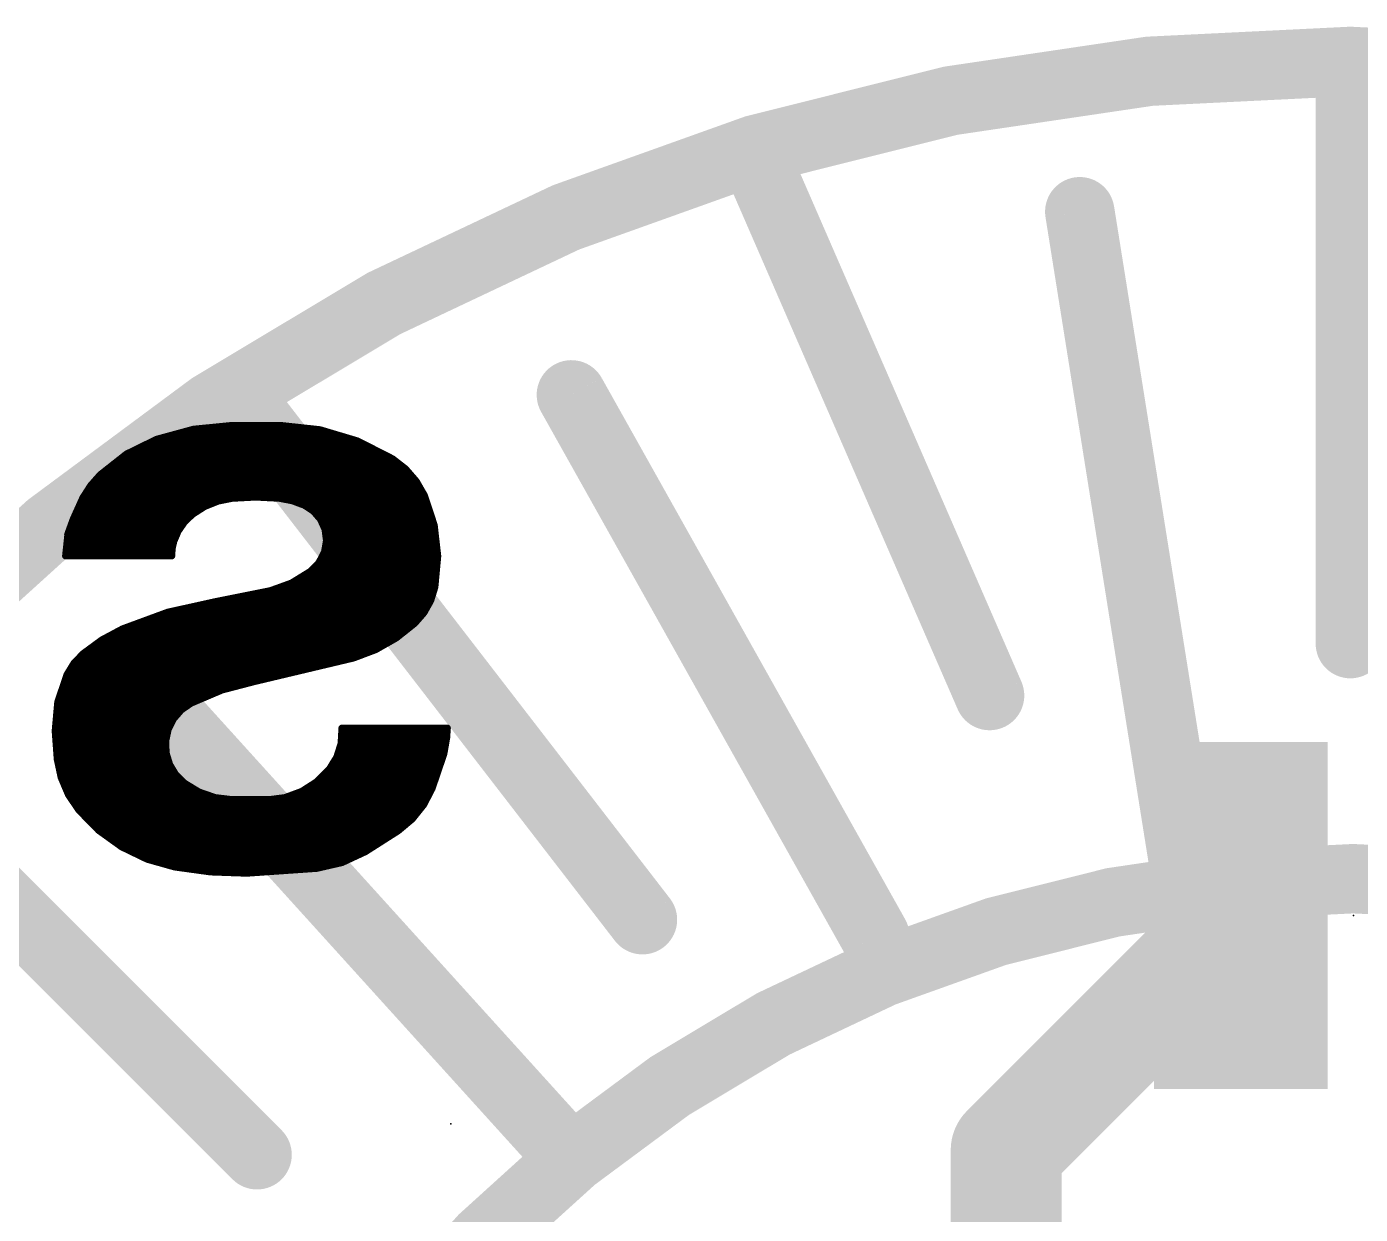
# Model space of a CAD drawing. Extents: x -2.6 to 78.8, y -16.5 to 68.7.
# Drawn here: x 45.692 to 50.571, y 22.656 to 27.001 of the extents above; entities that cross this region are included whole.
import ezdxf

# ---------------------------------------------------------------- set-up
doc = ezdxf.new("R2010")
doc.units = 0
for name, color, linetype in [('1', 12, 'CONTINUOUS'), ('16', 132, 'CONTINUOUS'), ('22', 40, 'CONTINUOUS'), ('24', 53, 'CONTINUOUS')]:
    doc.layers.add(name, color=color, linetype=linetype)

# ---------------------------------------------------------------- blocks, each defined once
blk = doc.blocks.new('RECT')
blk.add_solid([(-0.5, -0.5), (0.5, -0.5), (-0.5, 0.5), (0.5, 0.5)])

msp = doc.modelspace()

# ---------------------------------------------------------------- linework, layer by layer
at = {"layer": '1'}
for points, const_width in [([(50.535, 11.874, 1), (50.535, 26.874, 1), (50.535, 11.874)], 0.254), ([(50.5985, 26.834, 1), (50.4715, 26.834)], 0.127), ([(48.4332, 26.5093, 1), (48.3168, 26.4587)], 0.127), ([(49.6077, 26.334, 1), (49.4823, 26.314)], 0.127), ([(47.7404, 25.6851, 1), (47.6296, 25.6229)], 0.127), ([(46.5753, 25.6128, 1), (46.4747, 25.5352)], 0.127), ([(50.4715, 24.744, 1), (50.5985, 24.744)], 0.127), ([(46.1421, 24.6566, 1), (46.0479, 24.5714)], 0.127), ([(49.1568, 24.5287, 1), (49.2732, 24.5793)], 0.127), ([(50.545, 14.884, 1), (50.545, 23.884, 1), (50.545, 14.884)], 0.254), ([(49.8623, 23.934, 1), (49.9877, 23.954)], 0.127), ([(47.8947, 23.6952, 1), (47.9953, 23.7728)], 0.127), ([(48.7396, 23.6429, 1), (48.8504, 23.7051)], 0.127), ([(46.4901, 22.8291, 1), (46.5799, 22.9189)], 0.127), ([(47.5779, 22.8814, 1), (47.6721, 22.9666)], 0.127)]:
    msp.add_lwpolyline(points, format="xyb", dxfattribs=dict(at, const_width=const_width))
at = {"layer": '1', "const_width": 0.254}
for points in [[(50.535, 26.834), (50.535, 24.744)], [(48.375, 26.484), (49.215, 24.554)], [(49.925, 23.944), (49.545, 26.324)], [(48.795, 23.674), (47.685, 25.654)], [(46.525, 25.574), (47.945, 23.734)], [(47.625, 22.924), (46.095, 24.614)], [(45.035, 24.374), (46.535, 22.874)]]:
    msp.add_lwpolyline(points, dxfattribs=at)
at = {"layer": '16', "const_width": 0.4064}
for points in [[(49.276, 22.8909), (50.1341, 23.749)], [(49.276, 19.32), (49.276, 22.8909)]]:
    msp.add_lwpolyline(points, dxfattribs=at)
at = {"layer": '16', "const_width": 0.2032}
for points in [[(50.2059, 23.6772, 1), (50.0623, 23.8208)], [(49.3776, 22.8909, 1), (49.1744, 22.8909)], [(49.2042, 22.9627, 1), (49.3478, 22.8191)]]:
    msp.add_lwpolyline(points, format="xyb", dxfattribs=at)
at = {"layer": '22', "const_width": 0.0254}
for points in [[(46.167, 25.4914), (46.3021, 25.5283)], [(46.2974, 25.527), (46.7621, 25.527)], [(46.3021, 25.5283), (46.4414, 25.5422)], [(46.4414, 25.5422), (46.6217, 25.5422)], [(46.6217, 25.5422), (46.7647, 25.5267)], [(46.7647, 25.5267), (46.9025, 25.4856)], [(46.0573, 25.4376), (46.167, 25.4914)], [(46.136, 25.4762), (46.921, 25.4762)], [(46.2044, 25.5016), (46.849, 25.5016)], [(46.9025, 25.4856), (47.0306, 25.4203)], [(45.9613, 25.3619), (46.0573, 25.4376)], [(46.0418, 25.4254), (47.0206, 25.4254)], [(46.0842, 25.4508), (46.9708, 25.4508)], [(47.0306, 25.4203), (47.0781, 25.3834)], [(45.9264, 25.3224), (45.9613, 25.3619)], [(45.9774, 25.3746), (46.4676, 25.3746)], [(46.0096, 25.4), (47.0567, 25.4)], [(46.0477, 25.2654), (46.5023, 25.3975)], [(46.5074, 25.3873), (46.0858, 25.2527)], [(46.4235, 25.3746), (46.5901, 25.3746)], [(46.5023, 25.3975), (46.9214, 25.2882)], [(46.8859, 25.273), (46.5074, 25.3873)], [(46.5495, 25.3746), (47.0858, 25.3746)], [(47.0781, 25.3834), (47.1176, 25.3379)], [(45.8978, 25.2781), (45.9264, 25.3224)], [(45.9277, 25.3238), (46.3085, 25.3238)], [(45.9501, 25.3492), (46.3881, 25.3492)], [(46.2487, 25.3238), (46.7849, 25.3238)], [(46.3361, 25.3492), (46.6875, 25.3492)], [(46.6336, 25.3492), (47.1078, 25.3492)], [(46.7177, 25.3238), (47.1257, 25.3238)], [(47.1176, 25.3379), (47.1475, 25.2857)], [(45.8419, 25.1358), (46.0477, 25.2654)], [(45.8622, 25.1993), (45.8978, 25.2781)], [(45.8955, 25.273), (46.1494, 25.273)], [(45.9109, 25.2984), (46.2289, 25.2984)], [(46.0739, 25.273), (46.4314, 25.273)], [(46.1613, 25.2984), (46.8823, 25.2984)], [(46.3923, 25.2652), (46.3434, 25.2455)], [(46.4439, 25.2755), (46.3923, 25.2652)], [(46.5303, 25.28), (46.4439, 25.2755)], [(46.6166, 25.2755), (46.5303, 25.28)], [(46.6634, 25.2666), (46.6166, 25.2755)], [(46.6298, 25.273), (46.9187, 25.273)], [(46.7081, 25.2501), (46.6634, 25.2666)], [(46.8018, 25.2984), (47.1402, 25.2984)], [(46.8376, 24.9987), (46.8859, 25.273)], [(46.9214, 25.2882), (46.8681, 24.9834)], [(46.8859, 25.273), (47.1517, 25.273)], [(47.1475, 25.2857), (47.1833, 25.1774)], [(45.8725, 25.2222), (46.0446, 25.2222)], [(45.884, 25.2476), (46.0789, 25.2476)], [(46.0858, 25.2527), (45.8902, 25.1079)], [(45.9791, 25.2222), (46.3071, 25.2222)], [(46.0194, 25.2476), (46.3486, 25.2476)], [(46.2991, 25.2171), (46.2697, 25.189)], [(46.3434, 25.2455), (46.2991, 25.2171)], [(46.7408, 25.2288), (46.7081, 25.2501)], [(46.7119, 25.2476), (46.9143, 25.2476)], [(46.7665, 25.1993), (46.7408, 25.2288)], [(46.7466, 25.2222), (46.9099, 25.2222)], [(46.877, 25.2222), (47.1685, 25.2222)], [(46.8814, 25.2476), (47.1601, 25.2476)], [(45.8419, 25.1435), (45.8622, 25.1993)], [(45.8521, 25.1714), (45.976, 25.1714)], [(45.8613, 25.1968), (46.0103, 25.1968)], [(45.8984, 25.1714), (46.2576, 25.1714)], [(45.9388, 25.1968), (46.2779, 25.1968)], [(46.2697, 25.189), (46.2465, 25.1555)], [(46.7836, 25.1617), (46.7665, 25.1993)], [(46.7676, 25.1968), (46.9054, 25.1968)], [(46.7792, 25.1714), (46.901, 25.1714)], [(46.868, 25.1714), (47.184, 25.1714)], [(46.8725, 25.1968), (47.1769, 25.1968)], [(47.1833, 25.1774), (47.1962, 25.064)], [(45.8343, 25.0647), (45.8419, 25.1358)], [(45.8403, 25.1206), (46.2316, 25.1206)], [(45.8902, 25.1079), (45.8419, 25.1435)], [(45.8428, 25.146), (45.9417, 25.146)], [(45.8581, 25.146), (46.2425, 25.146)], [(45.873, 25.1206), (45.9074, 25.1206)], [(46.2305, 25.1181), (46.2245, 25.0917)], [(46.2465, 25.1555), (46.2305, 25.1181)], [(46.7817, 25.08), (46.7888, 25.1207)], [(46.7888, 25.1207), (46.7836, 25.1617)], [(46.7856, 25.146), (46.8965, 25.146)], [(46.7888, 25.1206), (46.8921, 25.1206)], [(46.8591, 25.1206), (47.1897, 25.1206)], [(46.8635, 25.146), (47.1869, 25.146)], [(45.8348, 25.0698), (46.2232, 25.0698)], [(45.8376, 25.0952), (46.2253, 25.0952)], [(46.2245, 25.0917), (46.2229, 25.0647)], [(46.7616, 25.0406), (46.7817, 25.08)], [(46.7765, 25.0698), (46.8832, 25.0698)], [(46.7844, 25.0952), (46.8877, 25.0952)], [(46.8501, 25.0698), (47.1955, 25.0698)], [(46.8546, 25.0952), (47.1926, 25.0952)], [(46.2229, 25.0647), (45.8343, 25.0647)], [(46.7309, 25.0088), (46.7616, 25.0406)], [(46.7407, 25.019), (46.8743, 25.019)], [(46.7635, 25.0444), (46.8788, 25.0444)], [(46.8412, 25.019), (47.192, 25.019)], [(46.8456, 25.0444), (47.1944, 25.0444)], [(47.1962, 25.064), (47.1856, 24.9504)], [(46.0121, 24.5186), (46.8376, 24.9987)], [(46.8681, 24.9834), (46.4287, 24.7218)], [(46.6609, 24.9657), (46.7309, 25.0088)], [(46.7062, 24.9936), (46.8699, 24.9936)], [(46.8288, 24.9936), (47.1896, 24.9936)], [(46.3804, 24.8971), (46.5836, 24.9377)], [(46.5836, 24.9377), (46.6609, 24.9657)], [(46.5977, 24.9428), (46.7999, 24.9428)], [(46.665, 24.9682), (46.8426, 24.9682)], [(46.7415, 24.9428), (47.1832, 24.9428)], [(46.7852, 24.9682), (47.1873, 24.9682)], [(47.1856, 24.9504), (47.1705, 24.9015)], [(46.2081, 24.859), (46.3804, 24.8971)], [(46.3574, 24.892), (46.7146, 24.892)], [(46.482, 24.9174), (46.7572, 24.9174)], [(46.6541, 24.892), (47.1652, 24.892)], [(46.6978, 24.9174), (47.1754, 24.9174)], [(47.1705, 24.9015), (47.1455, 24.8568)], [(46.0426, 24.798), (46.2081, 24.859)], [(46.1599, 24.8412), (46.6293, 24.8412)], [(46.2426, 24.8666), (46.6719, 24.8666)], [(46.5668, 24.8412), (47.1319, 24.8412)], [(46.6105, 24.8666), (47.151, 24.8666)], [(47.1455, 24.8568), (47.1119, 24.8183)], [(45.9669, 24.7575), (46.0426, 24.798)], [(46.0284, 24.7904), (46.5439, 24.7904)], [(46.0909, 24.8158), (46.5866, 24.8158)], [(46.4794, 24.7904), (47.0768, 24.7904)], [(46.5231, 24.8158), (47.1088, 24.8158)], [(47.1119, 24.8183), (47.0443, 24.7645)], [(45.8978, 24.7066), (45.9669, 24.7575)], [(45.9427, 24.7396), (46.4586, 24.7396)], [(45.981, 24.765), (46.5013, 24.765)], [(46.3921, 24.7396), (47.0004, 24.7396)], [(46.4358, 24.765), (47.0449, 24.765)], [(47.0443, 24.7645), (46.9692, 24.7219)], [(45.8646, 24.6716), (45.8978, 24.7066)], [(45.8809, 24.6888), (46.3681, 24.6888)], [(45.9081, 24.7142), (46.4148, 24.7142)], [(46.4287, 24.7218), (46.0045, 24.4907)], [(46.3047, 24.6888), (46.8779, 24.6888)], [(46.3484, 24.7142), (46.9489, 24.7142)], [(46.8884, 24.6913), (46.5252, 24.605)], [(46.9692, 24.7219), (46.8884, 24.6913)], [(45.8056, 24.5301), (45.8394, 24.6304)], [(45.8394, 24.6304), (45.8646, 24.6716)], [(45.844, 24.638), (46.2749, 24.638)], [(45.8596, 24.6634), (46.3215, 24.6634)], [(46.2174, 24.638), (46.6641, 24.638)], [(46.2611, 24.6634), (46.771, 24.6634)], [(45.8249, 24.5872), (46.1816, 24.5872)], [(45.8334, 24.6126), (46.2283, 24.6126)], [(46.1301, 24.5872), (46.457, 24.5872)], [(46.1737, 24.6126), (46.5572, 24.6126)], [(46.5252, 24.605), (46.4067, 24.5741)], [(45.8078, 24.5364), (46.0884, 24.5364)], [(45.8163, 24.5618), (46.135, 24.5618)], [(46.0427, 24.5364), (46.318, 24.5364)], [(46.0864, 24.5618), (46.3778, 24.5618)], [(46.4067, 24.5741), (46.294, 24.5262)], [(45.7962, 24.4246), (45.8056, 24.5301)], [(45.8016, 24.4856), (46.0062, 24.4856)], [(45.8039, 24.511), (46.0418, 24.511)], [(45.9943, 24.4831), (46.0121, 24.5186)], [(46.1061, 24.1503), (45.9943, 24.4831)], [(45.9956, 24.4856), (46.2442, 24.4856)], [(46.0045, 24.4907), (46.1137, 24.1656)], [(46.0083, 24.511), (46.2718, 24.511)], [(46.258, 24.5015), (46.2294, 24.4686)], [(46.294, 24.5262), (46.258, 24.5015)], [(45.7971, 24.4348), (46.0233, 24.4348)], [(45.7994, 24.4602), (46.0147, 24.4602)], [(46.002, 24.4602), (46.2252, 24.4602)], [(46.0105, 24.4348), (46.2125, 24.4348)], [(46.2294, 24.4686), (46.2099, 24.4296)], [(46.5074, 24.0767), (47.2313, 24.4348)], [(47.2313, 24.4348), (46.5176, 24.0589)], [(46.8452, 24.4297), (46.8452, 24.4348)], [(46.8452, 24.4348), (47.2313, 24.4348)], [(47.2313, 24.4348), (47.2288, 24.3992)], [(45.8038, 24.3205), (45.7962, 24.4246)], [(45.7973, 24.4094), (46.0318, 24.4094)], [(45.7992, 24.384), (46.0403, 24.384)], [(46.0191, 24.4094), (46.2055, 24.4094)], [(46.0276, 24.384), (46.2009, 24.384)], [(46.2099, 24.4296), (46.2008, 24.387)], [(46.2008, 24.387), (46.2026, 24.3434)], [(46.8422, 24.3781), (46.8452, 24.4297)], [(46.8425, 24.384), (47.1349, 24.384)], [(46.844, 24.4094), (47.1831, 24.4094)], [(47.1286, 24.384), (47.2261, 24.384)], [(47.18, 24.4094), (47.2295, 24.4094)], [(47.2288, 24.3992), (47.2186, 24.3408)], [(45.801, 24.3586), (46.0489, 24.3586)], [(46.0361, 24.3586), (46.202, 24.3586)], [(46.2026, 24.3434), (46.2152, 24.3018)], [(46.8266, 24.3289), (46.8422, 24.3781)], [(46.836, 24.3586), (47.0866, 24.3586)], [(47.0773, 24.3586), (47.2217, 24.3586)], [(47.2186, 24.3408), (47.1754, 24.2138)], [(45.8029, 24.3332), (46.0574, 24.3332)], [(45.8181, 24.2541), (45.8038, 24.3205)], [(45.8065, 24.3078), (46.0659, 24.3078)], [(46.0447, 24.3332), (46.2057, 24.3332)], [(46.0532, 24.3078), (46.2134, 24.3078)], [(46.2152, 24.3018), (46.2377, 24.2646)], [(46.7995, 24.2849), (46.8266, 24.3289)], [(46.8136, 24.3078), (46.9902, 24.3078)], [(46.828, 24.3332), (47.0384, 24.3332)], [(46.9746, 24.3078), (47.2074, 24.3078)], [(47.0259, 24.3332), (47.216, 24.3332)], [(45.812, 24.2824), (46.0745, 24.2824)], [(45.8175, 24.257), (46.083, 24.257)], [(45.8447, 24.1915), (45.8181, 24.2541)], [(46.0617, 24.2824), (46.2269, 24.2824)], [(46.0703, 24.257), (46.2454, 24.257)], [(46.2377, 24.2646), (46.2686, 24.2341)], [(46.6983, 24.2034), (46.7533, 24.2386)], [(46.7533, 24.2386), (46.7995, 24.2849)], [(46.7716, 24.257), (46.8937, 24.257)], [(46.797, 24.2824), (46.9419, 24.2824)], [(46.8719, 24.257), (47.1901, 24.257)], [(46.9232, 24.2824), (47.1987, 24.2824)], [(45.8276, 24.2316), (46.0915, 24.2316)], [(45.8384, 24.2062), (46.1001, 24.2062)], [(45.8826, 24.1351), (45.8447, 24.1915)], [(46.0788, 24.2316), (46.2727, 24.2316)], [(46.0873, 24.2062), (46.3144, 24.2062)], [(46.2686, 24.2341), (46.3222, 24.2014)], [(46.3222, 24.2014), (46.3816, 24.1808)], [(46.6369, 24.1808), (46.6983, 24.2034)], [(46.7026, 24.2062), (46.7973, 24.2062)], [(46.7423, 24.2316), (46.8455, 24.2316)], [(46.7692, 24.2062), (47.1715, 24.2062)], [(46.8205, 24.2316), (47.1815, 24.2316)], [(47.1754, 24.2138), (47.1445, 24.1543)], [(45.8519, 24.1808), (46.1086, 24.1808)], [(45.869, 24.1554), (46.1589, 24.1554)], [(46.0959, 24.1808), (46.3817, 24.1808)], [(46.1044, 24.1554), (46.7008, 24.1554)], [(46.5176, 24.0589), (46.1061, 24.1503)], [(46.1137, 24.1656), (46.5074, 24.0767)], [(46.3816, 24.1808), (46.4439, 24.1732)], [(46.4439, 24.1732), (46.5785, 24.1732)], [(46.5785, 24.1732), (46.6369, 24.1808)], [(46.6369, 24.1808), (46.749, 24.1808)], [(46.6665, 24.1554), (47.1451, 24.1554)], [(46.7178, 24.1808), (47.1583, 24.1808)], [(47.1445, 24.1543), (47.1025, 24.1019)], [(45.9552, 24.0608), (45.8826, 24.1351)], [(45.8876, 24.13), (46.2714, 24.13)], [(45.9124, 24.1046), (46.3838, 24.1046)], [(46.1975, 24.13), (46.6526, 24.13)], [(46.3118, 24.1046), (46.6044, 24.1046)], [(46.5638, 24.1046), (47.1046, 24.1046)], [(46.6151, 24.13), (47.125, 24.13)], [(47.1025, 24.1019), (47.051, 24.0589)], [(45.9372, 24.0792), (46.4963, 24.0792)], [(46.0396, 24.0002), (45.9552, 24.0608)], [(45.9649, 24.0538), (47.043, 24.0538)], [(46.4262, 24.0792), (46.5561, 24.0792)], [(46.5125, 24.0792), (47.0753, 24.0792)], [(47.051, 24.0589), (46.9316, 23.9827)], [(46.0003, 24.0284), (47.0032, 24.0284)], [(46.0356, 24.003), (46.9634, 24.003)], [(46.1331, 23.955), (46.0396, 24.0002)], [(46.0864, 23.9776), (46.9206, 23.9776)], [(46.2331, 23.9268), (46.1331, 23.955)], [(46.1432, 23.9522), (46.8659, 23.9522)], [(46.9316, 23.9827), (46.8459, 23.9429)], [(46.3646, 23.9086), (46.2331, 23.9268)], [(46.2331, 23.9268), (46.7759, 23.9268)], [(46.4972, 23.9039), (46.3646, 23.9086)], [(46.7538, 23.9217), (46.4972, 23.9039)], [(46.8459, 23.9429), (46.7538, 23.9217)]]:
    msp.add_lwpolyline(points, dxfattribs=at)
at = {"layer": '22', "const_width": 0.0127}
for points in [[(46.2974, 25.5334, 1), (46.2974, 25.5206)], [(46.3014, 25.5346, 1), (46.3027, 25.522)], [(46.3038, 25.5221, 1), (46.3004, 25.5344)], [(46.4414, 25.5486, 1), (46.4414, 25.5358)], [(46.442, 25.5359, 1), (46.4408, 25.5485)], [(46.6224, 25.5485, 1), (46.621, 25.5359)], [(46.6217, 25.5358, 1), (46.6217, 25.5486)], [(46.7665, 25.5328, 1), (46.7629, 25.5206)], [(46.7621, 25.5206, 1), (46.7621, 25.5334)], [(46.764, 25.5204, 1), (46.7654, 25.533)], [(46.136, 25.4826, 1), (46.136, 25.4699)], [(46.1653, 25.4975, 1), (46.1687, 25.4853)], [(46.1698, 25.4857, 1), (46.1642, 25.4971)], [(46.2044, 25.508, 1), (46.2044, 25.4952)], [(46.849, 25.4952, 1), (46.849, 25.508)], [(46.9054, 25.4913, 1), (46.8996, 25.48)], [(46.9007, 25.4796, 1), (46.9043, 25.4917)], [(46.921, 25.4699, 1), (46.921, 25.4826)], [(46.0418, 25.4318, 1), (46.0418, 25.419)], [(46.0545, 25.4433, 1), (46.0601, 25.4319)], [(46.0612, 25.4326, 1), (46.0533, 25.4426)], [(46.0842, 25.4572, 1), (46.0842, 25.4444)], [(46.9708, 25.4444, 1), (46.9708, 25.4572)], [(47.0206, 25.419, 1), (47.0206, 25.4318)], [(47.0345, 25.4253, 1), (47.0267, 25.4153)], [(47.0277, 25.4146, 1), (47.0335, 25.426)], [(45.9574, 25.3669, 1), (45.9652, 25.3569)], [(45.9661, 25.3577, 1), (45.9565, 25.3661)], [(45.9774, 25.381, 1), (45.9774, 25.3682)], [(46.0096, 25.4064, 1), (46.0096, 25.3937)], [(46.4235, 25.381, 1), (46.4235, 25.3682)], [(46.4676, 25.3682, 1), (46.4676, 25.381)], [(46.5039, 25.4036, 1), (46.5007, 25.3914)], [(46.5041, 25.3914, 1), (46.5005, 25.4036)], [(46.5092, 25.3934, 1), (46.5056, 25.3812)], [(46.5093, 25.3813, 1), (46.5055, 25.3933)], [(46.5495, 25.381, 1), (46.5495, 25.3682)], [(46.5901, 25.3682, 1), (46.5901, 25.381)], [(47.0567, 25.3937, 1), (47.0567, 25.4064)], [(47.0829, 25.3875, 1), (47.0733, 25.3792)], [(47.0742, 25.3784, 1), (47.082, 25.3884)], [(47.0858, 25.3682, 1), (47.0858, 25.381)], [(45.9217, 25.3266, 1), (45.9312, 25.3182)], [(45.9318, 25.3189, 1), (45.9211, 25.3258)], [(45.9277, 25.3302, 1), (45.9277, 25.3175)], [(45.9501, 25.3556, 1), (45.9501, 25.3428)], [(46.2487, 25.3302, 1), (46.2487, 25.3175)], [(46.3085, 25.3175, 1), (46.3085, 25.3302)], [(46.3361, 25.3556, 1), (46.3361, 25.3428)], [(46.3881, 25.3428, 1), (46.3881, 25.3556)], [(46.6336, 25.3556, 1), (46.6336, 25.3428)], [(46.6875, 25.3428, 1), (46.6875, 25.3556)], [(46.7177, 25.3302, 1), (46.7177, 25.3175)], [(46.7849, 25.3175, 1), (46.7849, 25.3302)], [(47.1078, 25.3428, 1), (47.1078, 25.3556)], [(47.1231, 25.3411, 1), (47.1121, 25.3348)], [(47.1128, 25.3338, 1), (47.1224, 25.3421)], [(47.1257, 25.3175, 1), (47.1257, 25.3302)], [(45.8955, 25.2794, 1), (45.8955, 25.2666)], [(45.8925, 25.2815, 1), (45.9031, 25.2747)], [(45.9036, 25.2755, 1), (45.892, 25.2807)], [(45.9109, 25.3048, 1), (45.9109, 25.292)], [(46.0459, 25.2715, 1), (46.0495, 25.2593)], [(46.0511, 25.26, 1), (46.0443, 25.2708)], [(46.0739, 25.2794, 1), (46.0739, 25.2666)], [(46.1494, 25.2666, 1), (46.1494, 25.2794)], [(46.1613, 25.3048, 1), (46.1613, 25.292)], [(46.2289, 25.292, 1), (46.2289, 25.3048)], [(46.391, 25.2714, 1), (46.3935, 25.259)], [(46.3946, 25.2593, 1), (46.3899, 25.2711)], [(46.4314, 25.2666, 1), (46.4314, 25.2794)], [(46.4436, 25.2818, 1), (46.4442, 25.2692)], [(46.4451, 25.2693, 1), (46.4427, 25.2817)], [(46.5306, 25.2863, 1), (46.5299, 25.2736)], [(46.5306, 25.2736, 1), (46.5299, 25.2863)], [(46.6178, 25.2817, 1), (46.6154, 25.2693)], [(46.6163, 25.2692, 1), (46.6169, 25.2818)], [(46.6298, 25.2794, 1), (46.6298, 25.2666)], [(46.6656, 25.2726, 1), (46.6612, 25.2607)], [(46.6622, 25.2604, 1), (46.6646, 25.2729)], [(46.8018, 25.3048, 1), (46.8018, 25.292)], [(46.8859, 25.2794, 1), (46.8859, 25.2666)], [(46.8922, 25.2719, 1), (46.8796, 25.2741)], [(46.8823, 25.292, 1), (46.8823, 25.3048)], [(46.8841, 25.2669, 1), (46.8877, 25.2791)], [(46.9277, 25.2871, 1), (46.9151, 25.2893)], [(46.9187, 25.2666, 1), (46.9187, 25.2794)], [(46.9198, 25.2821, 1), (46.923, 25.2943)], [(47.1402, 25.292, 1), (47.1402, 25.3048)], [(47.1535, 25.2877, 1), (47.1415, 25.2837)], [(47.142, 25.2825, 1), (47.153, 25.2889)], [(47.1517, 25.2666, 1), (47.1517, 25.2794)], [(45.8725, 25.2286, 1), (45.8725, 25.2158)], [(45.884, 25.254, 1), (45.884, 25.2413)], [(45.9791, 25.2286, 1), (45.9791, 25.2158)], [(46.0194, 25.254, 1), (46.0194, 25.2413)], [(46.0446, 25.2158, 1), (46.0446, 25.2286)], [(46.0789, 25.2413, 1), (46.0789, 25.254)], [(46.0839, 25.2587, 1), (46.0877, 25.2467)], [(46.0896, 25.2476, 1), (46.082, 25.2578)], [(46.2957, 25.2224, 1), (46.3025, 25.2118)], [(46.3035, 25.2125, 1), (46.2947, 25.2217)], [(46.3071, 25.2158, 1), (46.3071, 25.2286)], [(46.3411, 25.2514, 1), (46.3458, 25.2396)], [(46.3469, 25.2402, 1), (46.34, 25.2509)], [(46.3486, 25.2413, 1), (46.3486, 25.254)], [(46.7116, 25.2554, 1), (46.7046, 25.2448)], [(46.7119, 25.254, 1), (46.7119, 25.2413)], [(46.7059, 25.2441, 1), (46.7103, 25.2561)], [(46.7456, 25.2329, 1), (46.7361, 25.2246)], [(46.7374, 25.2235, 1), (46.7443, 25.2341)], [(46.7466, 25.2286, 1), (46.7466, 25.2158)], [(46.877, 25.2286, 1), (46.877, 25.2158)], [(46.8814, 25.254, 1), (46.8814, 25.2413)], [(46.9099, 25.2158, 1), (46.9099, 25.2286)], [(46.9143, 25.2413, 1), (46.9143, 25.254)], [(47.1601, 25.2413, 1), (47.1601, 25.254)], [(47.1685, 25.2158, 1), (47.1685, 25.2286)], [(45.8521, 25.1778, 1), (45.8521, 25.1651)], [(45.8613, 25.2032, 1), (45.8613, 25.1904)], [(45.8564, 25.2019, 1), (45.868, 25.1967)], [(45.8682, 25.1971, 1), (45.8562, 25.2015)], [(45.8984, 25.1778, 1), (45.8984, 25.1651)], [(45.9388, 25.2032, 1), (45.9388, 25.1904)], [(45.976, 25.1651, 1), (45.976, 25.1778)], [(46.0103, 25.1904, 1), (46.0103, 25.2032)], [(46.2576, 25.1651, 1), (46.2576, 25.1778)], [(46.2653, 25.1935, 1), (46.2741, 25.1844)], [(46.2749, 25.1853, 1), (46.2645, 25.1926)], [(46.2779, 25.1904, 1), (46.2779, 25.2032)], [(46.7723, 25.2019, 1), (46.7607, 25.1967)], [(46.7676, 25.2032, 1), (46.7676, 25.1904)], [(46.7617, 25.1951, 1), (46.7713, 25.2035)], [(46.7792, 25.1778, 1), (46.7792, 25.1651)], [(46.868, 25.1778, 1), (46.868, 25.1651)], [(46.8725, 25.2032, 1), (46.8725, 25.1904)], [(46.901, 25.1651, 1), (46.901, 25.1778)], [(46.9054, 25.1904, 1), (46.9054, 25.2032)], [(47.1769, 25.1904, 1), (47.1769, 25.2032)], [(47.1896, 25.1781, 1), (47.177, 25.1766)], [(47.1773, 25.1754, 1), (47.1893, 25.1794)], [(47.184, 25.1651, 1), (47.184, 25.1778)], [(45.8403, 25.127, 1), (45.8403, 25.1142)], [(45.8457, 25.1486, 1), (45.8381, 25.1384)], [(45.8359, 25.1457, 1), (45.8479, 25.1413)], [(45.8482, 25.1351, 1), (45.8356, 25.1365)], [(45.8385, 25.1412, 1), (45.8453, 25.1304)], [(45.8428, 25.1524, 1), (45.8428, 25.1396)], [(45.8581, 25.1524, 1), (45.8581, 25.1396)], [(45.873, 25.127, 1), (45.873, 25.1142)], [(45.9074, 25.1142, 1), (45.9074, 25.127)], [(45.9417, 25.1396, 1), (45.9417, 25.1524)], [(46.2367, 25.1167, 1), (46.2243, 25.1195)], [(46.2316, 25.1142, 1), (46.2316, 25.127)], [(46.2413, 25.1591, 1), (46.2518, 25.1519)], [(46.2524, 25.153, 1), (46.2407, 25.158)], [(46.2425, 25.1396, 1), (46.2425, 25.1524)], [(46.7899, 25.1625, 1), (46.7773, 25.1609)], [(46.7778, 25.1591, 1), (46.7894, 25.1643)], [(46.7856, 25.1524, 1), (46.7856, 25.1396)], [(46.7888, 25.127, 1), (46.7888, 25.1142)], [(46.7951, 25.1196, 1), (46.7826, 25.1218)], [(46.8591, 25.127, 1), (46.8591, 25.1142)], [(46.8635, 25.1524, 1), (46.8635, 25.1396)], [(46.8921, 25.1142, 1), (46.8921, 25.127)], [(46.8965, 25.1396, 1), (46.8965, 25.1524)], [(47.1869, 25.1396, 1), (47.1869, 25.1524)], [(47.1897, 25.1142, 1), (47.1897, 25.127)], [(45.8348, 25.0762, 1), (45.8348, 25.0634)], [(45.8376, 25.1016, 1), (45.8376, 25.0889)], [(45.8864, 25.113, 1), (45.894, 25.1028)], [(45.8864, 25.1028, 1), (45.894, 25.113)], [(46.2183, 25.0931, 1), (46.2307, 25.0903)], [(46.2309, 25.0913, 1), (46.2182, 25.0921)], [(46.2232, 25.0634, 1), (46.2232, 25.0762)], [(46.2247, 25.1206, 1), (46.2363, 25.1156)], [(46.2253, 25.0889, 1), (46.2253, 25.1016)], [(46.7765, 25.0762, 1), (46.7765, 25.0634)], [(46.7754, 25.0811, 1), (46.788, 25.0789)], [(46.7874, 25.0771, 1), (46.776, 25.0829)], [(46.7844, 25.1016, 1), (46.7844, 25.0889)], [(46.7825, 25.1199, 1), (46.7951, 25.1215)], [(46.8501, 25.0762, 1), (46.8501, 25.0634)], [(46.8546, 25.1016, 1), (46.8546, 25.0889)], [(46.8832, 25.0634, 1), (46.8832, 25.0762)], [(46.8877, 25.0889, 1), (46.8877, 25.1016)], [(47.1926, 25.0889, 1), (47.1926, 25.1016)], [(47.1955, 25.0634, 1), (47.1955, 25.0762)], [(45.8343, 25.0711, 1), (45.8343, 25.0584)], [(45.828, 25.0654, 1), (45.8406, 25.064)], [(46.2166, 25.0651, 1), (46.2292, 25.0643)], [(46.2229, 25.0584, 1), (46.2229, 25.0711)], [(46.7407, 25.0254, 1), (46.7407, 25.0127)], [(46.7559, 25.0435, 1), (46.7673, 25.0377)], [(46.7662, 25.0362, 1), (46.757, 25.045)], [(46.7635, 25.0508, 1), (46.7635, 25.038)], [(46.8412, 25.0254, 1), (46.8412, 25.0127)], [(46.8456, 25.0508, 1), (46.8456, 25.038)], [(46.8743, 25.0127, 1), (46.8743, 25.0254)], [(46.8788, 25.038, 1), (46.8788, 25.0508)], [(47.2025, 25.0634, 1), (47.1899, 25.0646)], [(47.1899, 25.0633, 1), (47.2025, 25.0647)], [(47.192, 25.0127, 1), (47.192, 25.0254)], [(47.1944, 25.038, 1), (47.1944, 25.0508)], [(46.7062, 25, 1), (46.7062, 24.9872)], [(46.7263, 25.0132, 1), (46.7355, 25.0044)], [(46.7342, 25.0034, 1), (46.7276, 25.0142)], [(46.8288, 25, 1), (46.8288, 24.9872)], [(46.8313, 24.9998, 1), (46.8439, 24.9976)], [(46.8408, 24.9932, 1), (46.8344, 25.0042)], [(46.8618, 24.9845, 1), (46.8744, 24.9823)], [(46.8713, 24.9779, 1), (46.8649, 24.9889)], [(46.8699, 24.9872, 1), (46.8699, 25)], [(47.1896, 24.9872, 1), (47.1896, 25)], [(46.5814, 24.9437, 1), (46.5858, 24.9317)], [(46.5848, 24.9315, 1), (46.5824, 24.9439)], [(46.5977, 24.9492, 1), (46.5977, 24.9365)], [(46.6576, 24.9711, 1), (46.6642, 24.9603)], [(46.665, 24.9746, 1), (46.665, 24.9618)], [(46.6631, 24.9597, 1), (46.6588, 24.9716)], [(46.7415, 24.9492, 1), (46.7415, 24.9365)], [(46.7852, 24.9746, 1), (46.7852, 24.9618)], [(46.7999, 24.9365, 1), (46.7999, 24.9492)], [(46.8426, 24.9618, 1), (46.8426, 24.9746)], [(47.1793, 24.951, 1), (47.1919, 24.9498)], [(47.1917, 24.9485, 1), (47.1795, 24.9523)], [(47.1832, 24.9365, 1), (47.1832, 24.9492)], [(47.1873, 24.9618, 1), (47.1873, 24.9746)], [(46.3574, 24.8984, 1), (46.3574, 24.8856)], [(46.3792, 24.9033, 1), (46.3816, 24.8909)], [(46.3818, 24.8909, 1), (46.379, 24.9033)], [(46.482, 24.9238, 1), (46.482, 24.911)], [(46.6541, 24.8984, 1), (46.6541, 24.8856)], [(46.6978, 24.9238, 1), (46.6978, 24.911)], [(46.7146, 24.8856, 1), (46.7146, 24.8984)], [(46.7572, 24.911, 1), (46.7572, 24.9238)], [(47.1644, 24.9034, 1), (47.1765, 24.8996)], [(47.176, 24.8984, 1), (47.1649, 24.9046)], [(47.1652, 24.8856, 1), (47.1652, 24.8984)], [(47.1754, 24.911, 1), (47.1754, 24.9238)], [(46.1599, 24.8476, 1), (46.1599, 24.8348)], [(46.2068, 24.8652, 1), (46.2095, 24.8528)], [(46.2103, 24.853, 1), (46.206, 24.8649)], [(46.2426, 24.873, 1), (46.2426, 24.8603)], [(46.5668, 24.8476, 1), (46.5668, 24.8348)], [(46.6105, 24.873, 1), (46.6105, 24.8603)], [(46.6293, 24.8348, 1), (46.6293, 24.8476)], [(46.6719, 24.8603, 1), (46.6719, 24.873)], [(47.1319, 24.8348, 1), (47.1319, 24.8476)], [(47.14, 24.8599, 1), (47.1511, 24.8538)], [(47.1503, 24.8527, 1), (47.1408, 24.861)], [(47.151, 24.8603, 1), (47.151, 24.873)], [(46.0284, 24.7968, 1), (46.0284, 24.7841)], [(46.0404, 24.804, 1), (46.0448, 24.792)], [(46.0456, 24.7924, 1), (46.0396, 24.8036)], [(46.0909, 24.8222, 1), (46.0909, 24.8094)], [(46.4794, 24.7968, 1), (46.4794, 24.7841)], [(46.5231, 24.8222, 1), (46.5231, 24.8094)], [(46.5439, 24.7841, 1), (46.5439, 24.7968)], [(46.5866, 24.8094, 1), (46.5866, 24.8222)], [(47.0768, 24.7841, 1), (47.0768, 24.7968)], [(47.1071, 24.8225, 1), (47.1167, 24.8141)], [(47.1159, 24.8133, 1), (47.1079, 24.8233)], [(47.1088, 24.8094, 1), (47.1088, 24.8222)], [(45.9427, 24.746, 1), (45.9427, 24.7333)], [(45.9639, 24.7631, 1), (45.9699, 24.7519)], [(45.9707, 24.7524, 1), (45.9632, 24.7626)], [(45.981, 24.7714, 1), (45.981, 24.7586)], [(46.3921, 24.746, 1), (46.3921, 24.7333)], [(46.4358, 24.7714, 1), (46.4358, 24.7586)], [(46.4586, 24.7333, 1), (46.4586, 24.746)], [(46.5013, 24.7586, 1), (46.5013, 24.7714)], [(47.0004, 24.7333, 1), (47.0004, 24.746)], [(47.0403, 24.7695, 1), (47.0482, 24.7596)], [(47.0474, 24.759, 1), (47.0412, 24.7701)], [(47.0449, 24.7586, 1), (47.0449, 24.7714)], [(45.8809, 24.6952, 1), (45.8809, 24.6824)], [(45.894, 24.7117, 1), (45.9016, 24.7015)], [(45.9024, 24.7022, 1), (45.8932, 24.711)], [(45.9081, 24.7206, 1), (45.9081, 24.7079)], [(46.3047, 24.6952, 1), (46.3047, 24.6824)], [(46.3484, 24.7206, 1), (46.3484, 24.7079)], [(46.3681, 24.6824, 1), (46.3681, 24.6952)], [(46.4148, 24.7079, 1), (46.4148, 24.7206)], [(46.4255, 24.7273, 1), (46.4319, 24.7163)], [(46.4317, 24.7162, 1), (46.4257, 24.7274)], [(46.8779, 24.6824, 1), (46.8779, 24.6952)], [(46.8862, 24.6972, 1), (46.8906, 24.6854)], [(46.8899, 24.6851, 1), (46.8869, 24.6975)], [(46.9489, 24.7079, 1), (46.9489, 24.7206)], [(46.9661, 24.7274, 1), (46.9723, 24.7163)], [(46.9714, 24.7159, 1), (46.9669, 24.7278)], [(45.8454, 24.6284, 1), (45.8334, 24.6324)], [(45.844, 24.6444, 1), (45.844, 24.6317)], [(45.8596, 24.6698, 1), (45.8596, 24.6571)], [(45.86, 24.676, 1), (45.8692, 24.6672)], [(45.87, 24.6683, 1), (45.8591, 24.6749)], [(46.2174, 24.6444, 1), (46.2174, 24.6317)], [(46.2611, 24.6698, 1), (46.2611, 24.6571)], [(46.2749, 24.6317, 1), (46.2749, 24.6444)], [(46.3215, 24.6571, 1), (46.3215, 24.6698)], [(46.6641, 24.6317, 1), (46.6641, 24.6444)], [(46.771, 24.6571, 1), (46.771, 24.6698)], [(45.8249, 24.5936, 1), (45.8249, 24.5809)], [(45.8334, 24.619, 1), (45.8334, 24.6062)], [(45.834, 24.6337, 1), (45.8448, 24.6271)], [(46.1301, 24.5936, 1), (46.1301, 24.5809)], [(46.1737, 24.619, 1), (46.1737, 24.6062)], [(46.1816, 24.5809, 1), (46.1816, 24.5936)], [(46.2283, 24.6062, 1), (46.2283, 24.619)], [(46.457, 24.5809, 1), (46.457, 24.5936)], [(46.5237, 24.6112, 1), (46.5267, 24.5988)], [(46.5268, 24.5989, 1), (46.5236, 24.6111)], [(46.5572, 24.6062, 1), (46.5572, 24.619)], [(45.8078, 24.5428, 1), (45.8078, 24.53)], [(45.8163, 24.5682, 1), (45.8163, 24.5555)], [(46.0427, 24.5428, 1), (46.0427, 24.53)], [(46.0864, 24.5682, 1), (46.0864, 24.5555)], [(46.0884, 24.53, 1), (46.0884, 24.5428)], [(46.135, 24.5555, 1), (46.135, 24.5682)], [(46.318, 24.53, 1), (46.318, 24.5428)], [(46.3778, 24.5555, 1), (46.3778, 24.5682)], [(46.4051, 24.5802, 1), (46.4083, 24.5679)], [(46.4092, 24.5682, 1), (46.4042, 24.5799)], [(45.8016, 24.492, 1), (45.8016, 24.4793)], [(45.8039, 24.5174, 1), (45.8039, 24.5047)], [(45.7996, 24.5321, 1), (45.8116, 24.528)], [(45.8119, 24.5295, 1), (45.7993, 24.5306)], [(46.0003, 24.4851, 1), (45.9883, 24.4811)], [(45.9956, 24.492, 1), (45.9956, 24.4793)], [(46.0105, 24.4927, 1), (45.9985, 24.4887)], [(46.0015, 24.4963, 1), (46.0075, 24.4851)], [(46.0083, 24.5174, 1), (46.0083, 24.5047)], [(46.0089, 24.5241, 1), (46.0153, 24.5131)], [(46.0062, 24.4793, 1), (46.0062, 24.492)], [(46.0178, 24.5158, 1), (46.0064, 24.5214)], [(46.0418, 24.5047, 1), (46.0418, 24.5174)], [(46.2442, 24.4793, 1), (46.2442, 24.492)], [(46.2544, 24.5068, 1), (46.2616, 24.4963)], [(46.2628, 24.4974, 1), (46.2532, 24.5057)], [(46.2718, 24.5047, 1), (46.2718, 24.5174)], [(46.2915, 24.532, 1), (46.2965, 24.5204)], [(46.2976, 24.521, 1), (46.2904, 24.5314)], [(45.7971, 24.4412, 1), (45.7971, 24.4285)], [(45.7994, 24.4666, 1), (45.7994, 24.4538)], [(45.9886, 24.4859, 1), (46, 24.4803)], [(46.002, 24.4666, 1), (46.002, 24.4538)], [(46.0105, 24.4412, 1), (46.0105, 24.4285)], [(46.0147, 24.4538, 1), (46.0147, 24.4666)], [(46.0233, 24.4285, 1), (46.0233, 24.4412)], [(46.2125, 24.4285, 1), (46.2125, 24.4412)], [(46.2246, 24.4728, 1), (46.2342, 24.4645)], [(46.2351, 24.4658, 1), (46.2237, 24.4715)], [(46.2252, 24.4538, 1), (46.2252, 24.4666)], [(46.8452, 24.4412, 1), (46.8452, 24.4285)], [(46.8516, 24.4348, 1), (46.8389, 24.4348)], [(47.2376, 24.4344, 1), (47.225, 24.4352)], [(47.2343, 24.4292, 1), (47.2283, 24.4404)], [(47.2341, 24.4291, 1), (47.2285, 24.4405)], [(47.2313, 24.4285, 1), (47.2313, 24.4412)], [(45.8025, 24.4251, 1), (45.7899, 24.4241)], [(45.7899, 24.4252, 1), (45.8025, 24.424)], [(45.7973, 24.4158, 1), (45.7973, 24.4031)], [(45.7992, 24.3904, 1), (45.7992, 24.3776)], [(46.0191, 24.4158, 1), (46.0191, 24.4031)], [(46.0276, 24.3904, 1), (46.0276, 24.3776)], [(46.0318, 24.4031, 1), (46.0318, 24.4158)], [(46.0403, 24.3776, 1), (46.0403, 24.3904)], [(46.2071, 24.3872, 1), (46.1944, 24.3867)], [(46.2009, 24.3776, 1), (46.2009, 24.3904)], [(46.2042, 24.4325, 1), (46.2156, 24.4268)], [(46.2161, 24.4283, 1), (46.2037, 24.431)], [(46.2055, 24.4031, 1), (46.2055, 24.4158)], [(46.8425, 24.3904, 1), (46.8425, 24.3776)], [(46.844, 24.4158, 1), (46.844, 24.4031)], [(46.8515, 24.4293, 1), (46.8389, 24.4301)], [(46.8389, 24.4297, 1), (46.8516, 24.4297)], [(47.1286, 24.3904, 1), (47.1286, 24.3776)], [(47.1349, 24.3776, 1), (47.1349, 24.3904)], [(47.18, 24.4158, 1), (47.18, 24.4031)], [(47.1831, 24.4031, 1), (47.1831, 24.4158)], [(47.2351, 24.3981, 1), (47.2225, 24.4003)], [(47.2225, 24.3996, 1), (47.2351, 24.3988)], [(47.2261, 24.3776, 1), (47.2261, 24.3904)], [(47.2295, 24.4031, 1), (47.2295, 24.4158)], [(45.801, 24.365, 1), (45.801, 24.3523)], [(46.0361, 24.365, 1), (46.0361, 24.3523)], [(46.0489, 24.3523, 1), (46.0489, 24.365)], [(46.1945, 24.3883, 1), (46.207, 24.3857)], [(46.2087, 24.3452, 1), (46.1965, 24.3416)], [(46.1963, 24.3431, 1), (46.2089, 24.3437)], [(46.202, 24.3523, 1), (46.202, 24.365)], [(46.836, 24.365, 1), (46.836, 24.3523)], [(46.8358, 24.3785, 1), (46.8485, 24.3778)], [(46.8482, 24.3762, 1), (46.8361, 24.38)], [(47.0773, 24.365, 1), (47.0773, 24.3523)], [(47.0866, 24.3523, 1), (47.0866, 24.365)], [(47.2123, 24.3419, 1), (47.2249, 24.3397)], [(47.2246, 24.3388, 1), (47.2126, 24.3428)], [(47.2217, 24.3523, 1), (47.2217, 24.365)], [(45.8029, 24.3396, 1), (45.8029, 24.3269)], [(45.81, 24.3218, 1), (45.7976, 24.3192)], [(45.7975, 24.32, 1), (45.8101, 24.321)], [(45.8065, 24.3142, 1), (45.8065, 24.3014)], [(46.0447, 24.3396, 1), (46.0447, 24.3269)], [(46.0532, 24.3142, 1), (46.0532, 24.3014)], [(46.0574, 24.3269, 1), (46.0574, 24.3396)], [(46.0659, 24.3014, 1), (46.0659, 24.3142)], [(46.2057, 24.3269, 1), (46.2057, 24.3396)], [(46.2206, 24.3051, 1), (46.2098, 24.2985)], [(46.2091, 24.3, 1), (46.2213, 24.3037)], [(46.2134, 24.3014, 1), (46.2134, 24.3142)], [(46.8136, 24.3142, 1), (46.8136, 24.3014)], [(46.8206, 24.3308, 1), (46.8327, 24.327)], [(46.832, 24.3255, 1), (46.8212, 24.3322)], [(46.828, 24.3396, 1), (46.828, 24.3269)], [(46.9746, 24.3142, 1), (46.9746, 24.3014)], [(46.9902, 24.3014, 1), (46.9902, 24.3142)], [(47.0259, 24.3396, 1), (47.0259, 24.3269)], [(47.0384, 24.3269, 1), (47.0384, 24.3396)], [(47.2074, 24.3014, 1), (47.2074, 24.3142)], [(47.216, 24.3269, 1), (47.216, 24.3396)], [(45.812, 24.2888, 1), (45.812, 24.2761)], [(45.8175, 24.2634, 1), (45.8175, 24.2507)], [(45.8239, 24.2565, 1), (45.8122, 24.2516)], [(45.8119, 24.2527, 1), (45.8243, 24.2554)], [(46.0617, 24.2888, 1), (46.0617, 24.2761)], [(46.0703, 24.2634, 1), (46.0703, 24.2507)], [(46.0745, 24.2761, 1), (46.0745, 24.2888)], [(46.083, 24.2507, 1), (46.083, 24.2634)], [(46.2269, 24.2761, 1), (46.2269, 24.2888)], [(46.2421, 24.2691, 1), (46.2332, 24.2601)], [(46.2322, 24.2613, 1), (46.2431, 24.2679)], [(46.2454, 24.2507, 1), (46.2454, 24.2634)], [(46.7567, 24.2333, 1), (46.7499, 24.244)], [(46.7716, 24.2634, 1), (46.7716, 24.2507)], [(46.797, 24.2888, 1), (46.797, 24.2761)], [(46.7941, 24.2882, 1), (46.8049, 24.2816)], [(46.804, 24.2804, 1), (46.795, 24.2894)], [(46.8719, 24.2634, 1), (46.8719, 24.2507)], [(46.8937, 24.2507, 1), (46.8937, 24.2634)], [(46.9232, 24.2888, 1), (46.9232, 24.2761)], [(46.9419, 24.2761, 1), (46.9419, 24.2888)], [(47.1901, 24.2507, 1), (47.1901, 24.2634)], [(47.1987, 24.2761, 1), (47.1987, 24.2888)], [(45.8276, 24.238, 1), (45.8276, 24.2252)], [(45.8384, 24.2126, 1), (45.8384, 24.1999)], [(45.8499, 24.195, 1), (45.8394, 24.188)], [(46.0788, 24.238, 1), (46.0788, 24.2252)], [(46.0873, 24.2126, 1), (46.0873, 24.1999)], [(46.0915, 24.2252, 1), (46.0915, 24.238)], [(46.1001, 24.1999, 1), (46.1001, 24.2126)], [(46.2719, 24.2395, 1), (46.2653, 24.2287)], [(46.2641, 24.2296, 1), (46.2731, 24.2386)], [(46.2727, 24.2252, 1), (46.2727, 24.238)], [(46.3144, 24.1999, 1), (46.3144, 24.2126)], [(46.3243, 24.2074, 1), (46.3202, 24.1954)], [(46.3189, 24.196, 1), (46.3255, 24.2069)], [(46.6948, 24.2087, 1), (46.7017, 24.198)], [(46.7004, 24.1974, 1), (46.6961, 24.2093)], [(46.7026, 24.2126, 1), (46.7026, 24.1999)], [(46.7423, 24.238, 1), (46.7423, 24.2252)], [(46.7488, 24.2431, 1), (46.7578, 24.2342)], [(46.7692, 24.2126, 1), (46.7692, 24.1999)], [(46.7973, 24.1999, 1), (46.7973, 24.2126)], [(46.8205, 24.238, 1), (46.8205, 24.2252)], [(46.8455, 24.2252, 1), (46.8455, 24.238)], [(47.1694, 24.2158, 1), (47.1814, 24.2118)], [(47.181, 24.2109, 1), (47.1698, 24.2167)], [(47.1715, 24.1999, 1), (47.1715, 24.2126)], [(47.1815, 24.2252, 1), (47.1815, 24.238)], [(45.8388, 24.189, 1), (45.8505, 24.194)], [(45.8519, 24.1872, 1), (45.8519, 24.1745)], [(45.869, 24.1618, 1), (45.869, 24.149)], [(46.0959, 24.1872, 1), (46.0959, 24.1745)], [(46.1044, 24.1618, 1), (46.1044, 24.149)], [(46.1075, 24.1565, 1), (46.1047, 24.1441)], [(46.1001, 24.1483, 1), (46.1121, 24.1523)], [(46.1151, 24.1718, 1), (46.1123, 24.1594)], [(46.1077, 24.1636, 1), (46.1197, 24.1676)], [(46.1086, 24.1745, 1), (46.1086, 24.1872)], [(46.1589, 24.149, 1), (46.1589, 24.1618)], [(46.3823, 24.1871, 1), (46.3808, 24.1745)], [(46.3795, 24.1748, 1), (46.3836, 24.1868)], [(46.3817, 24.1745, 1), (46.3817, 24.1872)], [(46.4439, 24.1796, 1), (46.4439, 24.1669)], [(46.4431, 24.1669, 1), (46.4447, 24.1795)], [(46.5777, 24.1795, 1), (46.5793, 24.1669)], [(46.5785, 24.1669, 1), (46.5785, 24.1796)], [(46.6369, 24.1872, 1), (46.6369, 24.1745)], [(46.6347, 24.1868, 1), (46.6391, 24.1748)], [(46.6377, 24.1745, 1), (46.6361, 24.1871)], [(46.6665, 24.1618, 1), (46.6665, 24.149)], [(46.7008, 24.149, 1), (46.7008, 24.1618)], [(46.7178, 24.1872, 1), (46.7178, 24.1745)], [(46.749, 24.1745, 1), (46.749, 24.1872)], [(47.1388, 24.1572, 1), (47.1501, 24.1513)], [(47.1494, 24.1503, 1), (47.1395, 24.1582)], [(47.1451, 24.149, 1), (47.1451, 24.1618)], [(47.1583, 24.1745, 1), (47.1583, 24.1872)], [(45.8871, 24.1395, 1), (45.8781, 24.1307)], [(45.8773, 24.1316, 1), (45.8879, 24.1386)], [(45.8876, 24.1364, 1), (45.8876, 24.1237)], [(45.9124, 24.111, 1), (45.9124, 24.0983)], [(46.1975, 24.1364, 1), (46.1975, 24.1237)], [(46.2714, 24.1237, 1), (46.2714, 24.1364)], [(46.3118, 24.111, 1), (46.3118, 24.0983)], [(46.3838, 24.0983, 1), (46.3838, 24.111)], [(46.5638, 24.111, 1), (46.5638, 24.0983)], [(46.6044, 24.0983, 1), (46.6044, 24.111)], [(46.6151, 24.1364, 1), (46.6151, 24.1237)], [(46.6526, 24.1237, 1), (46.6526, 24.1364)], [(47.0975, 24.1059, 1), (47.1074, 24.098)], [(47.1065, 24.0971, 1), (47.0984, 24.1068)], [(47.1046, 24.0983, 1), (47.1046, 24.111)], [(47.125, 24.1237, 1), (47.125, 24.1364)], [(45.9372, 24.0856, 1), (45.9372, 24.0728)], [(45.9589, 24.066, 1), (45.9515, 24.0556)], [(45.9507, 24.0564, 1), (45.9597, 24.0652)], [(45.9649, 24.0602, 1), (45.9649, 24.0475)], [(46.4262, 24.0856, 1), (46.4262, 24.0728)], [(46.4963, 24.0728, 1), (46.4963, 24.0856)], [(46.5046, 24.0824, 1), (46.5102, 24.071)], [(46.506, 24.0705, 1), (46.5088, 24.0829)], [(46.5125, 24.0856, 1), (46.5125, 24.0728)], [(46.5146, 24.0645, 1), (46.5206, 24.0533)], [(46.5162, 24.0527, 1), (46.519, 24.0651)], [(46.5561, 24.0728, 1), (46.5561, 24.0856)], [(47.043, 24.0475, 1), (47.043, 24.0602)], [(47.0469, 24.0638, 1), (47.0551, 24.054)], [(47.0544, 24.0535, 1), (47.0476, 24.0643)], [(47.0753, 24.0728, 1), (47.0753, 24.0856)], [(46.0003, 24.0348, 1), (46.0003, 24.0221)], [(46.0356, 24.0094, 1), (46.0356, 23.9966)], [(46.0423, 24.0059, 1), (46.0368, 23.9944)], [(46.0359, 23.995, 1), (46.0433, 24.0053)], [(46.9634, 23.9966, 1), (46.9634, 24.0094)], [(47.0032, 24.0221, 1), (47.0032, 24.0348)], [(46.0864, 23.984, 1), (46.0864, 23.9713)], [(46.1349, 23.9612, 1), (46.1314, 23.9489)], [(46.1304, 23.9493, 1), (46.1359, 23.9608)], [(46.1432, 23.9586, 1), (46.1432, 23.9459)], [(46.8659, 23.9459, 1), (46.8659, 23.9586)], [(46.9206, 23.9713, 1), (46.9206, 23.984)], [(46.9282, 23.9881, 1), (46.935, 23.9773)], [(46.9343, 23.9769, 1), (46.9289, 23.9885)], [(46.2331, 23.9332, 1), (46.2331, 23.9204)], [(46.234, 23.9331, 1), (46.2322, 23.9205)], [(46.2314, 23.9207, 1), (46.2348, 23.9329)], [(46.3648, 23.9149, 1), (46.3643, 23.9022)], [(46.3637, 23.9023, 1), (46.3654, 23.9149)], [(46.4968, 23.9102, 1), (46.4976, 23.8976)], [(46.497, 23.8976, 1), (46.4974, 23.9102)], [(46.7524, 23.9279, 1), (46.7552, 23.9155)], [(46.7542, 23.9154, 1), (46.7534, 23.928)], [(46.7759, 23.9204, 1), (46.7759, 23.9332)], [(46.8432, 23.9487, 1), (46.8486, 23.9372)], [(46.8473, 23.9367, 1), (46.8445, 23.9491)]]:
    msp.add_lwpolyline(points, format="xyb", dxfattribs=at)
at = {"layer": '24'}
for p in [(50.546, 23.749), (47.244, 22.987)]:
    msp.add_point(p, dxfattribs=at)

# ---------------------------------------------------------------- block references
at = {"layer": '16', "xscale": 0.635, "yscale": 1.27}
msp.add_blockref('RECT', (50.1341, 23.749), dxfattribs=at)

doc.saveas('drawing.dxf')
